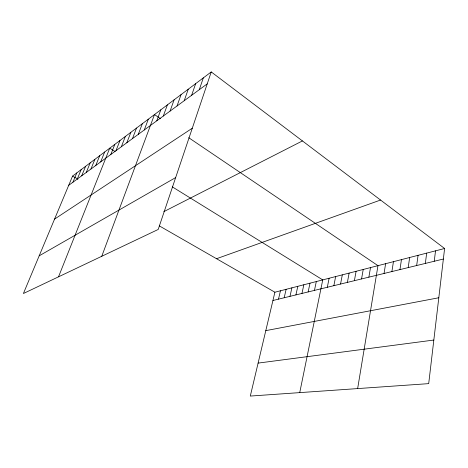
<?xml version="1.0" encoding="UTF-8"?>
<svg xmlns="http://www.w3.org/2000/svg" width="468" height="468" viewBox="0 0 468 468"><rect width="100%" height="100%" fill="white"/><g stroke="black" fill="none" stroke-linecap="round" stroke-linejoin="round"><path stroke-width="0.7" d="M444.6 248.502L428.7 383.637L250.298 396.063L274.897 292.219L444.6 248.502L211.244 71.937L72.569 176.091L23.4 293.518L158.19 229.46L211.244 71.937M434.234 261.255L435.532 250.836M425.342 263.42L426.687 253.112M416.672 265.531L418.064 255.335M408.213 267.591L409.652 257.505M399.964 269.597L401.445 259.617M391.909 271.557L393.436 261.682M384.052 273.464L385.614 263.695M357.646 388.586L377.974 265.666L188.727 137.715M368.878 277.155L370.51 267.585M361.553 278.94L363.221 269.463M354.393 280.683L356.089 271.3M347.396 282.385L349.122 273.096M340.558 284.047L342.307 274.851M333.865 285.673L335.644 276.57M327.319 287.27L329.121 278.249M299.736 392.623L322.739 279.893L172.294 186.855M314.455 290.394L316.304 281.555M308.143 291.933L310.003 283.175M301.959 293.436L303.843 284.76M295.911 294.91L297.812 286.317M289.984 296.349L291.903 287.838M284.187 297.759L286.118 289.329M278.507 299.14L280.449 290.786M199.292 89.68L203.328 77.881M191.628 95.296L195.671 83.632M184.205 100.731L188.259 89.201M177.021 105.99L181.081 94.594M170.065 111.086L174.119 99.819M163.314 116.029L167.374 104.885M156.774 120.82L160.834 109.799M101.767 256.277L154.487 114.566L160.53 118.656M144.273 129.975L148.321 119.194M138.288 134.357L142.336 123.692M132.479 138.61L136.516 128.062M126.834 142.746L130.864 132.309M121.347 146.765L125.365 136.44M116.005 150.673L120.013 140.458M110.811 154.481L114.806 144.366M58.523 276.828L109.74 148.175L115.134 151.509M100.684 161.893L104.656 151.995M95.753 165.508L99.707 155.709M90.944 169.03L94.887 159.331M86.27 172.452L90.195 162.852M81.707 175.792L85.621 166.292M77.267 179.045L81.157 169.638M72.932 182.222L76.811 172.908M68.708 185.31L207.219 83.877M54.563 219.1L192.284 128.226M39.177 255.832L175.664 177.577M163.812 211.653L302.422 140.927M216.526 258.716L380.554 200.041M272.938 300.497L443.36 259.038M265.795 330.642L438.803 297.759M258.108 363.104L433.83 340.049M72.569 176.091L77.934 179.174M159.389 225.921L274.897 292.219"/></g></svg>
